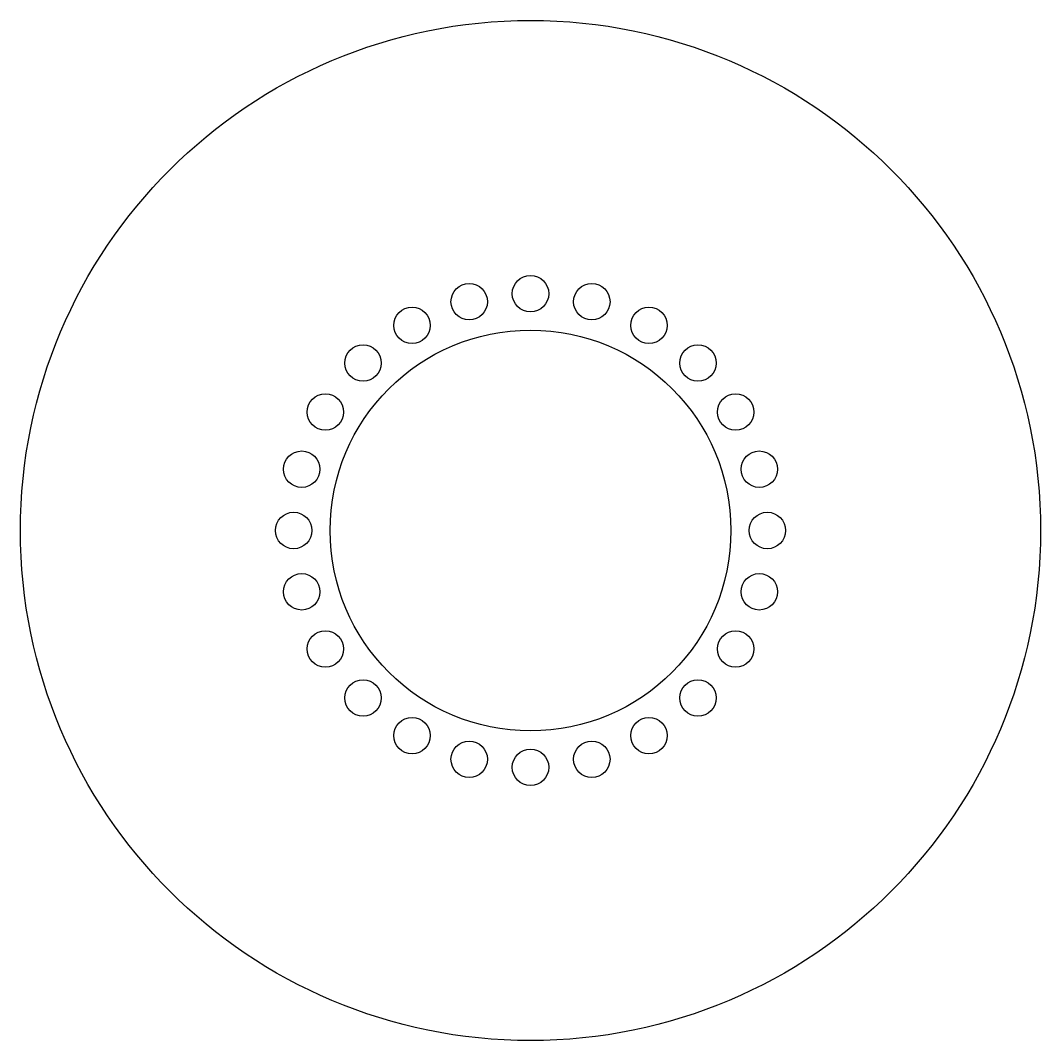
# Model space of a CAD drawing. Header units: metres. Extents: x -28 to 28, y -28 to 28.
import ezdxf

# ---------------------------------------------------------------- set-up
doc = ezdxf.new("R2010")
doc.units = ezdxf.units.M

msp = doc.modelspace()

# ---------------------------------------------------------------- linework, layer by layer
at = {"layer": 'PARAMETRIX'}
for centre, radius in [((0, 0), 28), ((-3.3646, 12.557), 1), ((0, 13), 1), ((3.3646, 12.557), 1), ((-6.5, 11.2583), 1), ((6.5, 11.2583), 1), ((0, 0), 11), ((-9.1924, 9.1924), 1), ((9.1924, 9.1924), 1), ((-11.2583, 6.5), 1), ((11.2583, 6.5), 1), ((-12.557, 3.3646), 1), ((12.557, 3.3646), 1), ((-13, 0), 1), ((13, 0), 1), ((-12.557, -3.3646), 1), ((12.557, -3.3646), 1), ((-11.2583, -6.5), 1), ((11.2583, -6.5), 1), ((-9.1924, -9.1924), 1), ((9.1924, -9.1924), 1), ((-6.5, -11.2583), 1), ((6.5, -11.2583), 1), ((-3.3646, -12.557), 1), ((3.3646, -12.557), 1), ((0, -13), 1)]:
    msp.add_circle(centre, radius, dxfattribs=at)

doc.saveas('drawing.dxf')
